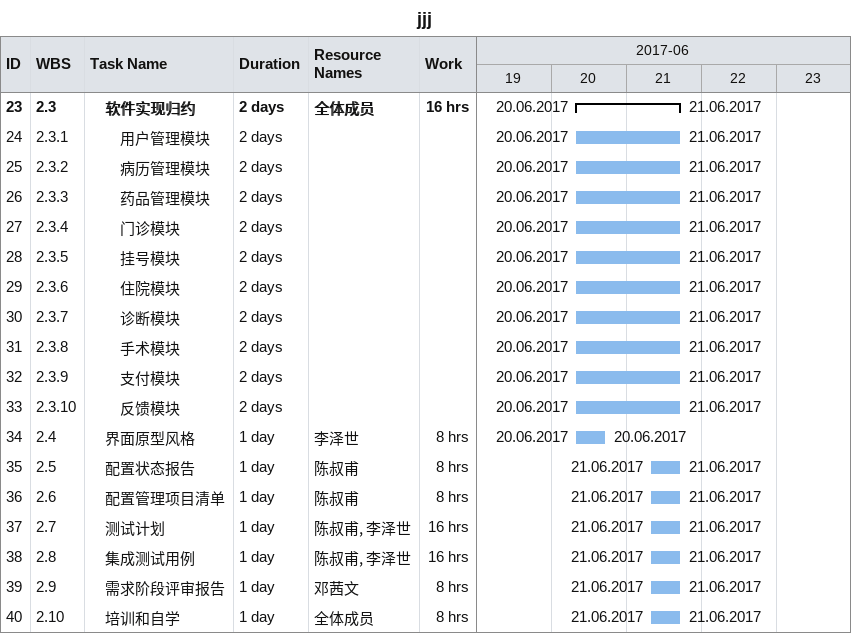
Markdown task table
jjj

| ID | WBS | Task | Duration | Start | Finish | Resources | Work (h) |
|---|---|---|---|---|---|---|---|
| 23 | 2.3 | **软件实现归约** | 2d | 2017-06-20 | 2017-06-21 | 全体成员 | 16 |
| 24 | 2.3.1 | 用户管理模块 | 2d | 2017-06-20 | 2017-06-21 |  |  |
| 25 | 2.3.2 | 病历管理模块 | 2d | 2017-06-20 | 2017-06-21 |  |  |
| 26 | 2.3.3 | 药品管理模块 | 2d | 2017-06-20 | 2017-06-21 |  |  |
| 27 | 2.3.4 | 门诊模块 | 2d | 2017-06-20 | 2017-06-21 |  |  |
| 28 | 2.3.5 | 挂号模块 | 2d | 2017-06-20 | 2017-06-21 |  |  |
| 29 | 2.3.6 | 住院模块 | 2d | 2017-06-20 | 2017-06-21 |  |  |
| 30 | 2.3.7 | 诊断模块 | 2d | 2017-06-20 | 2017-06-21 |  |  |
| 31 | 2.3.8 | 手术模块 | 2d | 2017-06-20 | 2017-06-21 |  |  |
| 32 | 2.3.9 | 支付模块 | 2d | 2017-06-20 | 2017-06-21 |  |  |
| 33 | 2.3.10 | 反馈模块 | 2d | 2017-06-20 | 2017-06-21 |  |  |
| 34 | 2.4 | 界面原型风格 | 1d | 2017-06-20 | 2017-06-20 | 李泽世 | 8 |
| 35 | 2.5 | 配置状态报告 | 1d | 2017-06-21 | 2017-06-21 | 陈叔甫 | 8 |
| 36 | 2.6 | 配置管理项目清单 | 1d | 2017-06-21 | 2017-06-21 | 陈叔甫 | 8 |
| 37 | 2.7 | 测试计划 | 1d | 2017-06-21 | 2017-06-21 | 陈叔甫, 李泽世 | 16 |
| 38 | 2.8 | 集成测试用例 | 1d | 2017-06-21 | 2017-06-21 | 陈叔甫, 李泽世 | 16 |
| 39 | 2.9 | 需求阶段评审报告 | 1d | 2017-06-21 | 2017-06-21 | 邓茜文 | 8 |
| 40 | 2.10 | 培训和自学 | 1d | 2017-06-21 | 2017-06-21 | 全体成员 | 8 |
